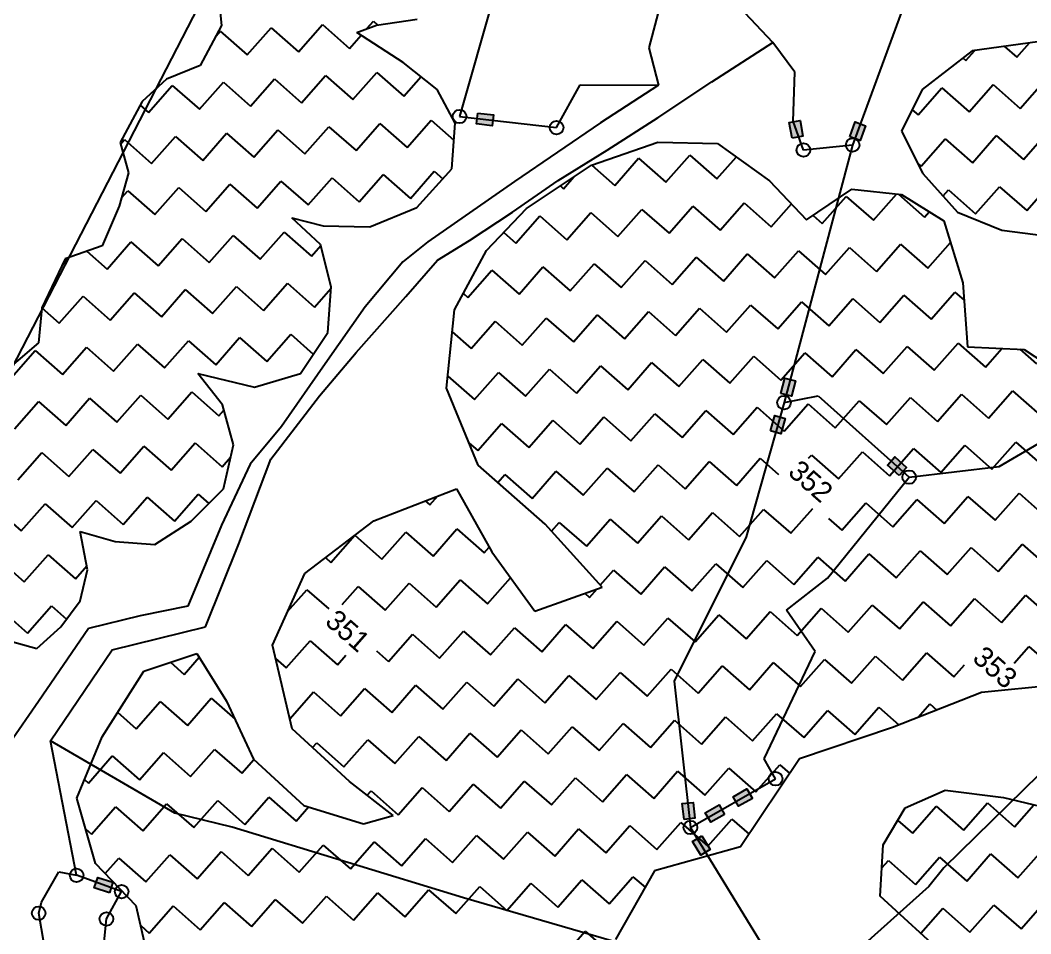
# Model space of a CAD drawing. Header units: metres. Extents: x 316400 to 324250, y 1868140 to 1873603.
# Drawn here: x 321495.2 to 321970.4, y 1870138.1 to 1870567.9 of the extents above; entities that cross this region are included whole.
import ezdxf

# ---------------------------------------------------------------- set-up
doc = ezdxf.new("R2010")
doc.units = ezdxf.units.M
for name, color, linetype in [('POLY_HATCH', 12, 'Continuous'), ('POLY_PARCEL', 6, 'Continuous'), ('POLY_WATER', 4, 'Continuous'), ('TEXT_PARCEL', 7, 'Continuous')]:
    doc.layers.add(name, color=color, linetype=linetype)
doc.styles.add('TEXT_MAP', font='')
doc.styles.get('TEXT_MAP').set_extended_font_data('Kruti Dev 050')

msp = doc.modelspace()

# ---------------------------------------------------------------- hatches: boundary and pattern name
for points in [[(321717.17, 1870518.2), (321717.75, 1870523.33), (321710.34, 1870524.18), (321709.75, 1870519.05)], [(321861.93, 1870520.63), (321856.85, 1870519.71), (321858.19, 1870512.36), (321863.27, 1870513.29)], [(321892.72, 1870518.22), (321887.87, 1870519.99), (321885.3, 1870512.99), (321890.15, 1870511.21)], [(321859.79, 1870398.2), (321854.8, 1870399.53), (321852.88, 1870392.32), (321857.87, 1870390.99)], [(321854.97, 1870380.5), (321850, 1870381.9), (321847.98, 1870374.71), (321852.95, 1870373.31)], [(321906.42, 1870362.46), (321902.99, 1870358.6), (321908.56, 1870353.64), (321912, 1870357.49)], [(321830.44, 1870202.57), (321833, 1870198.09), (321839.48, 1870201.8), (321836.91, 1870206.28)], [(321811.67, 1870199.89), (321806.53, 1870199.33), (321807.35, 1870191.91), (321812.48, 1870192.48)], [(321817.33, 1870195.07), (321819.9, 1870190.59), (321826.38, 1870194.3), (321823.81, 1870198.78)], [(321815.3, 1870175.12), (321819.7, 1870177.81), (321815.8, 1870184.18), (321811.4, 1870181.48)], [(321531.62, 1870164.66), (321530.02, 1870159.75), (321537.11, 1870157.43), (321538.72, 1870162.34)]]:
    msp.add_hatch(color=256).paths.add_polyline_path(points)

# ---------------------------------------------------------------- linework, layer by layer
for points in [[(321710.34, 1870524.18), (321717.75, 1870523.33), (321717.17, 1870518.2), (321709.75, 1870519.05)], [(321858.19, 1870512.36), (321856.85, 1870519.71), (321861.93, 1870520.63), (321863.27, 1870513.29)], [(321885.3, 1870512.99), (321887.87, 1870519.99), (321892.72, 1870518.22), (321890.15, 1870511.21)], [(321852.88, 1870392.32), (321854.8, 1870399.53), (321859.79, 1870398.2), (321857.87, 1870390.99)], [(321847.98, 1870374.71), (321850, 1870381.9), (321854.97, 1870380.5), (321852.95, 1870373.31)], [(321908.56, 1870353.64), (321902.99, 1870358.6), (321906.42, 1870362.46), (321912, 1870357.49)], [(321839.48, 1870201.8), (321833, 1870198.09), (321830.44, 1870202.57), (321836.91, 1870206.28)], [(321807.35, 1870191.91), (321806.53, 1870199.33), (321811.67, 1870199.89), (321812.48, 1870192.48)], [(321826.38, 1870194.3), (321819.9, 1870190.59), (321817.33, 1870195.07), (321823.81, 1870198.78)], [(321815.8, 1870184.18), (321819.7, 1870177.81), (321815.3, 1870175.12), (321811.4, 1870181.48)], [(321537.11, 1870157.43), (321530.02, 1870159.75), (321531.62, 1870164.66), (321538.72, 1870162.34)]]:
    msp.add_lwpolyline(points, close=True)
for centre in [(321701.8, 1870522.56), (321747.42, 1870517.34), (321886.63, 1870509.13), (321863.51, 1870506.8), (321854.4, 1870388), (321913.24, 1870352.93), (321850.41, 1870211.04), (321810.37, 1870188.1), (321521.69, 1870165.63), (321542.88, 1870157.97), (321503.85, 1870147.82), (321535.72, 1870145.11)]:
    msp.add_circle(centre, 3.19)
at = {"layer": 'POLY_HATCH'}
for p, q in [((321587.75, 1870585.79), (321589.77, 1870565.33)), ((321662.76, 1870565.6), (321681.82, 1870568.37)), ((321589.77, 1870565.33), (321579.85, 1870546.49)), ((321653.45, 1870562.07), (321662.76, 1870565.6)), ((321675.32, 1870548.02), (321653.45, 1870562.07)), ((321973.57, 1870557.65), (321942.86, 1870553.46)), ((321942.86, 1870553.46), (321919.29, 1870535.2)), ((321579.85, 1870546.49), (321563.94, 1870540.05)), ((321691.22, 1870535.33), (321675.32, 1870548.02)), ((321563.94, 1870540.05), (321552.54, 1870529.63)), ((321699.69, 1870519.4), (321691.22, 1870535.33)), ((321919.29, 1870535.2), (321909.64, 1870515.73)), ((321552.54, 1870529.63), (321542.18, 1870510.28)), ((321698.12, 1870497.98), (321699.69, 1870519.4)), ((321909.64, 1870515.73), (321919.74, 1870495.78)), ((321542.18, 1870510.28), (321546.17, 1870496.1)), ((321763.84, 1870499.63), (321794.98, 1870510.42)), ((321794.98, 1870510.42), (321823.1, 1870509.79)), ((321823.1, 1870509.79), (321847.49, 1870492.34)), ((321681.77, 1870479.79), (321698.12, 1870497.98)), ((321733.32, 1870479.25), (321763.84, 1870499.63)), ((321546.17, 1870496.1), (321541.73, 1870480.45)), ((321847.49, 1870492.34), (321864.98, 1870473.92)), ((321919.74, 1870495.78), (321935.95, 1870477.6)), ((321864.98, 1870473.92), (321886.25, 1870488.36)), ((321886.25, 1870488.36), (321909.68, 1870485.83)), ((321909.68, 1870485.83), (321929.47, 1870473.44)), ((321541.73, 1870480.45), (321533.7, 1870461.72)), ((321659.65, 1870470.59), (321681.77, 1870479.79)), ((321714.52, 1870459.61), (321733.32, 1870479.25)), ((321935.95, 1870477.6), (321956.74, 1870469.05)), ((321636.43, 1870462.36), (321622.97, 1870474.86)), ((321622.97, 1870474.86), (321637.6, 1870471.11)), ((321929.47, 1870473.44), (321938.55, 1870444.33)), ((321637.6, 1870471.11), (321659.65, 1870470.59)), ((321956.74, 1870469.05), (321977.5, 1870466.38)), ((321533.7, 1870461.72), (321516.34, 1870455.66)), ((321641.34, 1870442.39), (321636.43, 1870462.36)), ((321699.46, 1870431.65), (321714.52, 1870459.61)), ((321516.34, 1870455.66), (321505.28, 1870432.49)), ((321938.55, 1870444.33), (321940.74, 1870414.25)), ((321639.77, 1870420.97), (321641.34, 1870442.39)), ((321505.28, 1870432.49), (321503.73, 1870416.07)), ((321695.67, 1870394.77), (321699.46, 1870431.65)), ((321626.96, 1870401.62), (321639.77, 1870420.97)), ((321503.73, 1870416.07), (321484.21, 1870399.46)), ((321940.74, 1870414.25), (321967.3, 1870412.98)), ((321967.3, 1870412.98), (321990.48, 1870397.59)), ((321590.28, 1870387), (321578.77, 1870401.7)), ((321578.77, 1870401.7), (321605.36, 1870395.23)), ((321605.36, 1870395.23), (321626.96, 1870401.62)), ((321710.56, 1870358.54), (321695.67, 1870394.77)), ((321595.48, 1870368.08), (321590.28, 1870387)), ((321590.73, 1870347.5), (321595.48, 1870368.08)), ((321742.01, 1870330.84), (321710.56, 1870358.54)), ((321575.59, 1870332.16), (321590.73, 1870347.5)), ((321661.41, 1870332.44), (321700.3, 1870347.46)), ((321700.3, 1870347.46), (321716.91, 1870317.76)), ((321558.43, 1870321.2), (321575.59, 1870332.16)), ((321629.03, 1870307.67), (321661.41, 1870332.44)), ((321768.78, 1870301.24), (321742.01, 1870330.84)), ((321526.78, 1870309.32), (321523.37, 1870327.3)), ((321523.37, 1870327.3), (321539.79, 1870322.62)), ((321539.79, 1870322.62), (321558.43, 1870321.2)), ((321716.91, 1870317.76), (321737.15, 1870289.88)), ((321523.38, 1870294.72), (321526.78, 1870309.32)), ((321613.81, 1870273.81), (321629.03, 1870307.67)), ((321737.15, 1870289.88), (321768.78, 1870301.24)), ((321514.27, 1870282.53), (321523.38, 1870294.72)), ((321481.26, 1870278.37), (321502.97, 1870272.28)), ((321502.97, 1870272.28), (321514.27, 1870282.53)), ((321623.01, 1870234.55), (321613.81, 1870273.81)), ((321553.34, 1870261.71), (321578.22, 1870269.96)), ((321578.22, 1870269.96), (321592.22, 1870247.58)), ((321533.65, 1870230.78), (321553.34, 1870261.71)), ((322001.45, 1870257.12), (321947.22, 1870251.61)), ((321947.22, 1870251.61), (321905.36, 1870235.23)), ((321592.22, 1870247.58), (321604.93, 1870220.3)), ((321905.36, 1870235.23), (321861.73, 1870220.39)), ((321521.86, 1870201.96), (321533.65, 1870230.78)), ((321650, 1870209.77), (321623.01, 1870234.55)), ((321604.93, 1870220.3), (321628.52, 1870198.52)), ((321861.73, 1870220.39), (321833.96, 1870179.06)), ((321670.55, 1870193.69), (321650, 1870209.77)), ((321530.51, 1870171.21), (321521.86, 1870201.96)), ((321911.39, 1870197.36), (321930.2, 1870205.62)), ((321930.2, 1870205.62), (321957.61, 1870202.17)), ((321957.61, 1870202.17), (321984.27, 1870195.83)), ((321628.52, 1870198.52), (321656.62, 1870189.87)), ((321901.03, 1870179.89), (321911.39, 1870197.36)), ((321656.62, 1870189.87), (321670.55, 1870193.69)), ((321833.96, 1870179.06), (321793.43, 1870167.76)), ((321899.59, 1870155.75), (321901.03, 1870179.89)), ((321549.7, 1870151.3), (321530.51, 1870171.21)), ((321793.43, 1870167.76), (321775.09, 1870135.36)), ((321936.82, 1870121.79), (321899.59, 1870155.75)), ((321556.02, 1870123.61), (321549.7, 1870151.3))]:
    msp.add_line(p, q, dxfattribs=at)
at = {"layer": 'POLY_HATCH', "linetype": 'Continuous', "ltscale": 10}
for p, q in [((321601.98, 1870551.53), (321613.23, 1870564.3)), ((321613.23, 1870564.3), (321626.01, 1870553.05)), ((321626.01, 1870553.05), (321637.26, 1870565.83)), ((321637.26, 1870565.83), (321650.04, 1870554.58)), ((321658.23, 1870563.89), (321661.29, 1870567.36)), ((321661.29, 1870567.36), (321663.2, 1870565.67)), ((321587.26, 1870560.58), (321589.2, 1870562.78)), ((321589.2, 1870562.78), (321601.98, 1870551.53)), ((321650.04, 1870554.58), (321655.48, 1870560.77)), ((321939.91, 1870548.87), (321944.1, 1870553.63)), ((321958.09, 1870555.54), (321963.93, 1870550.4)), ((321963.93, 1870550.4), (321969.88, 1870557.15)), ((321938.52, 1870550.09), (321939.91, 1870548.87)), ((321603.51, 1870527.5), (321614.76, 1870540.28)), ((321614.76, 1870540.28), (321627.53, 1870529.02)), ((321627.53, 1870529.02), (321638.79, 1870541.8)), ((321638.79, 1870541.8), (321651.56, 1870530.55)), ((321651.56, 1870530.55), (321662.81, 1870543.33)), ((321662.81, 1870543.33), (321675.59, 1870532.08)), ((321675.59, 1870532.08), (321683.73, 1870541.31)), ((321555.45, 1870524.45), (321566.7, 1870537.22)), ((321566.7, 1870537.22), (321579.48, 1870525.97)), ((321579.48, 1870525.97), (321590.73, 1870538.75)), ((321590.73, 1870538.75), (321603.51, 1870527.5)), ((321917.4, 1870523.31), (321928.66, 1870536.09)), ((321928.66, 1870536.09), (321941.43, 1870524.84)), ((321941.43, 1870524.84), (321952.68, 1870537.62)), ((321952.68, 1870537.62), (321965.46, 1870526.37)), ((321965.46, 1870526.37), (321976.71, 1870539.14)), ((321551.59, 1870527.85), (321555.45, 1870524.45)), ((321914.62, 1870525.77), (321917.4, 1870523.31)), ((321677.12, 1870508.05), (321688.37, 1870520.83)), ((321688.37, 1870520.83), (321699.1, 1870511.38)), ((321605.03, 1870503.47), (321616.28, 1870516.25)), ((321616.28, 1870516.25), (321629.06, 1870505)), ((321629.06, 1870505), (321640.31, 1870517.77)), ((321640.31, 1870517.77), (321653.09, 1870506.52)), ((321653.09, 1870506.52), (321664.34, 1870519.3)), ((321664.34, 1870519.3), (321677.12, 1870508.05)), ((321542.38, 1870509.6), (321544.2, 1870511.67)), ((321544.2, 1870511.67), (321556.98, 1870500.42)), ((321556.98, 1870500.42), (321568.23, 1870513.19)), ((321568.23, 1870513.19), (321581, 1870501.94)), ((321581, 1870501.94), (321592.26, 1870514.72)), ((321592.26, 1870514.72), (321605.03, 1870503.47)), ((321918.93, 1870499.28), (321930.18, 1870512.06)), ((321930.18, 1870512.06), (321942.96, 1870500.81)), ((321942.96, 1870500.81), (321954.21, 1870513.59)), ((321954.21, 1870513.59), (321966.99, 1870502.34)), ((321966.99, 1870502.34), (321978.24, 1870515.12)), ((321774.76, 1870490.13), (321786.01, 1870502.9)), ((321786.01, 1870502.9), (321798.79, 1870491.65)), ((321798.79, 1870491.65), (321810.04, 1870504.43)), ((321810.04, 1870504.43), (321822.82, 1870493.18)), ((321822.82, 1870493.18), (321831.9, 1870503.49)), ((321678.64, 1870484.02), (321689.9, 1870496.8)), ((321689.9, 1870496.8), (321693.89, 1870493.28)), ((321763.93, 1870499.66), (321774.76, 1870490.13)), ((321917.18, 1870500.82), (321918.93, 1870499.28)), ((321606.56, 1870479.44), (321617.81, 1870492.22)), ((321617.81, 1870492.22), (321630.59, 1870480.97)), ((321630.59, 1870480.97), (321641.84, 1870493.75)), ((321641.84, 1870493.75), (321654.62, 1870482.49)), ((321654.62, 1870482.49), (321665.87, 1870495.27)), ((321665.87, 1870495.27), (321678.64, 1870484.02)), ((321750.73, 1870488.6), (321755.59, 1870494.12)), ((321542.84, 1870484.36), (321545.72, 1870487.64)), ((321545.72, 1870487.64), (321558.5, 1870476.39)), ((321558.5, 1870476.39), (321569.75, 1870489.17)), ((321569.75, 1870489.17), (321582.53, 1870477.91)), ((321582.53, 1870477.91), (321593.78, 1870490.69)), ((321593.78, 1870490.69), (321606.56, 1870479.44)), ((321749.26, 1870489.89), (321750.73, 1870488.6)), ((321929.19, 1870485.18), (321931.71, 1870488.03)), ((321931.71, 1870488.03), (321944.49, 1870476.78)), ((321944.49, 1870476.78), (321955.74, 1870489.56)), ((321955.74, 1870489.56), (321968.51, 1870478.31)), ((321968.51, 1870478.31), (321979.77, 1870491.09)), ((321872.4, 1870472.2), (321883.65, 1870484.98)), ((321883.65, 1870484.98), (321896.43, 1870473.73)), ((321896.43, 1870473.73), (321907.31, 1870486.09)), ((321908.28, 1870485.98), (321920.46, 1870475.26)), ((321776.29, 1870466.1), (321787.54, 1870478.88)), ((321787.54, 1870478.88), (321800.31, 1870467.62)), ((321800.31, 1870467.62), (321811.57, 1870480.4)), ((321811.57, 1870480.4), (321824.34, 1870469.15)), ((321824.34, 1870469.15), (321835.59, 1870481.93)), ((321835.59, 1870481.93), (321848.37, 1870470.68)), ((321848.37, 1870470.68), (321857.84, 1870481.43)), ((321920.46, 1870475.26), (321922.63, 1870477.72)), ((321728.23, 1870463.04), (321739.48, 1870475.82)), ((321739.48, 1870475.82), (321752.26, 1870464.57)), ((321752.26, 1870464.57), (321763.51, 1870477.35)), ((321763.51, 1870477.35), (321776.29, 1870466.1)), ((321868.07, 1870476.02), (321872.4, 1870472.2)), ((321608.09, 1870455.41), (321619.34, 1870468.19)), ((321619.34, 1870468.19), (321632.11, 1870456.94)), ((321536, 1870450.83), (321547.25, 1870463.61)), ((321547.25, 1870463.61), (321560.03, 1870452.36)), ((321560.03, 1870452.36), (321571.28, 1870465.14)), ((321571.28, 1870465.14), (321584.06, 1870453.89)), ((321584.06, 1870453.89), (321595.31, 1870466.66)), ((321595.31, 1870466.66), (321608.09, 1870455.41)), ((321722.57, 1870468.02), (321728.23, 1870463.04)), ((321526.49, 1870459.21), (321536, 1870450.83)), ((321632.11, 1870456.94), (321636.53, 1870461.95)), ((321849.9, 1870446.65), (321861.15, 1870459.43)), ((321861.15, 1870459.43), (321873.93, 1870448.17)), ((321873.93, 1870448.17), (321885.18, 1870460.95)), ((321885.18, 1870460.95), (321897.95, 1870449.7)), ((321897.95, 1870449.7), (321909.21, 1870462.48)), ((321909.21, 1870462.48), (321921.98, 1870451.23)), ((321921.98, 1870451.23), (321932.63, 1870463.31)), ((321514.89, 1870452.63), (321518.11, 1870456.28)), ((321777.81, 1870442.07), (321789.06, 1870454.85)), ((321789.06, 1870454.85), (321801.84, 1870443.6)), ((321801.84, 1870443.6), (321813.09, 1870456.37)), ((321813.09, 1870456.37), (321825.87, 1870445.12)), ((321825.87, 1870445.12), (321837.12, 1870457.9)), ((321837.12, 1870457.9), (321849.9, 1870446.65)), ((321705.73, 1870437.49), (321716.98, 1870450.27)), ((321716.98, 1870450.27), (321729.75, 1870439.02)), ((321729.75, 1870439.02), (321741.01, 1870451.79)), ((321741.01, 1870451.79), (321753.78, 1870440.54)), ((321753.78, 1870440.54), (321765.03, 1870453.32)), ((321765.03, 1870453.32), (321777.81, 1870442.07)), ((321537.53, 1870426.8), (321548.78, 1870439.58)), ((321548.78, 1870439.58), (321561.55, 1870428.33)), ((321561.55, 1870428.33), (321572.81, 1870441.11)), ((321572.81, 1870441.11), (321585.58, 1870429.86)), ((321585.58, 1870429.86), (321596.83, 1870442.64)), ((321596.83, 1870442.64), (321609.61, 1870431.38)), ((321609.61, 1870431.38), (321620.86, 1870444.16)), ((321620.86, 1870444.16), (321633.64, 1870432.91)), ((321633.64, 1870432.91), (321641.29, 1870441.59)), ((321923.51, 1870427.2), (321934.76, 1870439.98)), ((321934.76, 1870439.98), (321939.15, 1870436.11)), ((321513.5, 1870425.28), (321524.75, 1870438.06)), ((321524.75, 1870438.06), (321537.53, 1870426.8)), ((321703.61, 1870439.35), (321705.73, 1870437.49)), ((321851.42, 1870422.62), (321862.68, 1870435.4)), ((321862.68, 1870435.4), (321875.45, 1870424.15)), ((321875.45, 1870424.15), (321886.7, 1870436.92)), ((321886.7, 1870436.92), (321899.48, 1870425.67)), ((321899.48, 1870425.67), (321910.73, 1870438.45)), ((321910.73, 1870438.45), (321923.51, 1870427.2)), ((321505.29, 1870432.5), (321513.5, 1870425.28)), ((321779.34, 1870418.04), (321790.59, 1870430.82)), ((321790.59, 1870430.82), (321803.37, 1870419.57)), ((321803.37, 1870419.57), (321814.62, 1870432.34)), ((321814.62, 1870432.34), (321827.4, 1870421.09)), ((321827.4, 1870421.09), (321838.65, 1870433.87)), ((321838.65, 1870433.87), (321851.42, 1870422.62)), ((321707.25, 1870413.46), (321718.5, 1870426.24)), ((321718.5, 1870426.24), (321731.28, 1870414.99)), ((321731.28, 1870414.99), (321742.53, 1870427.77)), ((321742.53, 1870427.77), (321755.31, 1870416.51)), ((321755.31, 1870416.51), (321766.56, 1870429.29)), ((321766.56, 1870429.29), (321779.34, 1870418.04)), ((321698.39, 1870421.26), (321707.25, 1870413.46)), ((321563.08, 1870404.3), (321574.33, 1870417.08)), ((321574.33, 1870417.08), (321587.11, 1870405.83)), ((321587.11, 1870405.83), (321598.36, 1870418.61)), ((321598.36, 1870418.61), (321611.14, 1870407.36)), ((321611.14, 1870407.36), (321622.39, 1870420.13)), ((321622.39, 1870420.13), (321633.02, 1870410.77)), ((321925.04, 1870403.17), (321936.29, 1870415.95)), ((321936.29, 1870415.95), (321949.06, 1870404.7)), ((321491, 1870399.72), (321502.25, 1870412.5)), ((321502.25, 1870412.5), (321515.02, 1870401.25)), ((321515.02, 1870401.25), (321526.28, 1870414.03)), ((321526.28, 1870414.03), (321539.05, 1870402.78)), ((321539.05, 1870402.78), (321550.3, 1870415.55)), ((321550.3, 1870415.55), (321563.08, 1870404.3)), ((321852.95, 1870398.59), (321864.2, 1870411.37)), ((321864.2, 1870411.37), (321876.98, 1870400.12)), ((321876.98, 1870400.12), (321888.23, 1870412.9)), ((321888.23, 1870412.9), (321901.01, 1870401.64)), ((321901.01, 1870401.64), (321912.26, 1870414.42)), ((321912.26, 1870414.42), (321925.04, 1870403.17)), ((321949.06, 1870404.7), (321956.8, 1870413.48)), ((321965.31, 1870413.07), (321973.09, 1870406.22)), ((321780.86, 1870394.01), (321792.12, 1870406.79)), ((321792.12, 1870406.79), (321804.89, 1870395.54)), ((321804.89, 1870395.54), (321816.14, 1870408.32)), ((321816.14, 1870408.32), (321828.92, 1870397.06)), ((321828.92, 1870397.06), (321840.17, 1870409.84)), ((321840.17, 1870409.84), (321852.95, 1870398.59)), ((321708.78, 1870389.43), (321720.03, 1870402.21)), ((321720.03, 1870402.21), (321732.81, 1870390.96)), ((321732.81, 1870390.96), (321744.06, 1870403.74)), ((321744.06, 1870403.74), (321756.84, 1870392.49)), ((321756.84, 1870392.49), (321768.09, 1870405.26)), ((321768.09, 1870405.26), (321780.86, 1870394.01)), ((321696.25, 1870400.46), (321708.78, 1870389.43)), ((321564.61, 1870380.27), (321575.86, 1870393.05)), ((321575.86, 1870393.05), (321588.64, 1870381.8)), ((321950.59, 1870380.67), (321961.84, 1870393.45)), ((321961.84, 1870393.45), (321974.62, 1870382.19)), ((321492.52, 1870375.69), (321503.77, 1870388.47)), ((321503.77, 1870388.47), (321516.55, 1870377.22)), ((321516.55, 1870377.22), (321527.8, 1870390)), ((321527.8, 1870390), (321540.58, 1870378.75)), ((321540.58, 1870378.75), (321551.83, 1870391.53)), ((321551.83, 1870391.53), (321564.61, 1870380.27)), ((321854.48, 1870374.56), (321865.73, 1870387.34)), ((321865.73, 1870387.34), (321878.51, 1870376.09)), ((321878.51, 1870376.09), (321889.76, 1870388.87)), ((321889.76, 1870388.87), (321902.53, 1870377.62)), ((321902.53, 1870377.62), (321913.79, 1870390.39)), ((321913.79, 1870390.39), (321926.56, 1870379.14)), ((321926.56, 1870379.14), (321937.81, 1870391.92)), ((321937.81, 1870391.92), (321950.59, 1870380.67)), ((321588.64, 1870381.8), (321590.98, 1870384.46)), ((321782.39, 1870369.98), (321793.64, 1870382.76)), ((321793.64, 1870382.76), (321806.42, 1870371.51)), ((321806.42, 1870371.51), (321817.67, 1870384.29)), ((321817.67, 1870384.29), (321830.45, 1870373.04)), ((321830.45, 1870373.04), (321841.7, 1870385.81)), ((321841.7, 1870385.81), (321854.48, 1870374.56)), ((321710.31, 1870365.4), (321721.56, 1870378.18)), ((321721.56, 1870378.18), (321734.33, 1870366.93)), ((321734.33, 1870366.93), (321745.59, 1870379.71)), ((321745.59, 1870379.71), (321758.36, 1870368.46)), ((321758.36, 1870368.46), (321769.61, 1870381.23)), ((321769.61, 1870381.23), (321782.39, 1870369.98)), ((321566.13, 1870356.25), (321577.39, 1870369.02)), ((321577.39, 1870369.02), (321590.16, 1870357.77)), ((321706.28, 1870368.95), (321710.31, 1870365.4)), ((321952.12, 1870356.64), (321963.37, 1870369.42)), ((321963.37, 1870369.42), (321976.15, 1870358.17)), ((321494.05, 1870351.67), (321505.3, 1870364.44)), ((321505.3, 1870364.44), (321518.08, 1870353.19)), ((321518.08, 1870353.19), (321529.33, 1870365.97)), ((321529.33, 1870365.97), (321542.11, 1870354.72)), ((321542.11, 1870354.72), (321553.36, 1870367.5)), ((321553.36, 1870367.5), (321566.13, 1870356.25)), ((321880.03, 1870352.06), (321891.28, 1870364.84)), ((321891.28, 1870364.84), (321904.06, 1870353.59)), ((321904.06, 1870353.59), (321915.31, 1870366.36)), ((321915.31, 1870366.36), (321928.09, 1870355.11)), ((321928.09, 1870355.11), (321939.34, 1870367.89)), ((321939.34, 1870367.89), (321952.12, 1870356.64)), ((321590.16, 1870357.77), (321594.14, 1870362.29)), ((321807.95, 1870347.48), (321819.2, 1870360.26)), ((321819.2, 1870360.26), (321831.97, 1870349.01)), ((321831.97, 1870349.01), (321843.23, 1870361.79)), ((321843.23, 1870361.79), (321851.84, 1870354.2)), ((321865.91, 1870361.78), (321867.25, 1870363.31)), ((321867.25, 1870363.31), (321880.03, 1870352.06)), ((321719.79, 1870350.41), (321723.08, 1870354.15)), ((321723.08, 1870354.15), (321735.86, 1870342.9)), ((321735.86, 1870342.9), (321747.11, 1870355.68)), ((321747.11, 1870355.68), (321759.89, 1870344.43)), ((321759.89, 1870344.43), (321771.14, 1870357.21)), ((321771.14, 1870357.21), (321783.92, 1870345.95)), ((321783.92, 1870345.95), (321795.17, 1870358.73)), ((321795.17, 1870358.73), (321807.95, 1870347.48)), ((321567.66, 1870332.22), (321578.91, 1870344.99)), ((321578.91, 1870344.99), (321583.91, 1870340.59)), ((321953.64, 1870332.61), (321964.9, 1870345.39)), ((321964.9, 1870345.39), (321977.67, 1870334.14)), ((321495.57, 1870327.64), (321506.83, 1870340.41)), ((321506.83, 1870340.41), (321519.6, 1870329.16)), ((321519.6, 1870329.16), (321530.85, 1870341.94)), ((321530.85, 1870341.94), (321543.63, 1870330.69)), ((321543.63, 1870330.69), (321554.88, 1870343.47)), ((321554.88, 1870343.47), (321567.66, 1870332.22)), ((321685.6, 1870341.79), (321687.8, 1870339.85)), ((321687.8, 1870339.85), (321691.52, 1870344.07)), ((321881.56, 1870328.03), (321892.81, 1870340.81)), ((321892.81, 1870340.81), (321905.59, 1870329.56)), ((321905.59, 1870329.56), (321916.84, 1870342.34)), ((321916.84, 1870342.34), (321929.62, 1870331.08)), ((321929.62, 1870331.08), (321940.87, 1870343.86)), ((321940.87, 1870343.86), (321953.64, 1870332.61)), ((321482.8, 1870338.89), (321495.57, 1870327.64)), ((321809.47, 1870323.45), (321820.72, 1870336.23)), ((321820.72, 1870336.23), (321833.5, 1870324.98)), ((321833.5, 1870324.98), (321844.75, 1870337.76)), ((321844.75, 1870337.76), (321857.53, 1870326.51)), ((321857.53, 1870326.51), (321867.86, 1870338.23)), ((321745.01, 1870327.53), (321748.64, 1870331.65)), ((321748.64, 1870331.65), (321761.42, 1870320.4)), ((321761.42, 1870320.4), (321772.67, 1870333.18)), ((321772.67, 1870333.18), (321785.44, 1870321.93)), ((321785.44, 1870321.93), (321796.7, 1870334.7)), ((321796.7, 1870334.7), (321809.47, 1870323.45)), ((321875.36, 1870333.49), (321881.56, 1870328.03)), ((321641.27, 1870312.77), (321652.52, 1870325.55)), ((321652.52, 1870325.55), (321665.3, 1870314.29)), ((321665.3, 1870314.29), (321676.55, 1870327.07)), ((321676.55, 1870327.07), (321689.33, 1870315.82)), ((321689.33, 1870315.82), (321700.58, 1870328.6)), ((321700.58, 1870328.6), (321713.36, 1870317.35)), ((321955.17, 1870308.58), (321966.42, 1870321.36)), ((321966.42, 1870321.36), (321979.2, 1870310.11)), ((321497.1, 1870303.61), (321508.35, 1870316.39)), ((321508.35, 1870316.39), (321521.13, 1870305.14)), ((321713.36, 1870317.35), (321715.67, 1870319.97)), ((321883.08, 1870304), (321894.34, 1870316.78)), ((321894.34, 1870316.78), (321907.11, 1870305.53)), ((321907.11, 1870305.53), (321918.36, 1870318.31)), ((321918.36, 1870318.31), (321931.14, 1870307.06)), ((321931.14, 1870307.06), (321942.39, 1870319.83)), ((321942.39, 1870319.83), (321955.17, 1870308.58)), ((321484.32, 1870314.86), (321497.1, 1870303.61)), ((321638.68, 1870315.05), (321641.27, 1870312.77)), ((321811, 1870299.42), (321822.25, 1870312.2)), ((321822.25, 1870312.2), (321835.03, 1870300.95)), ((321835.03, 1870300.95), (321846.28, 1870313.73)), ((321846.28, 1870313.73), (321859.06, 1870302.48)), ((321859.06, 1870302.48), (321870.31, 1870315.25)), ((321870.31, 1870315.25), (321883.08, 1870304)), ((321521.13, 1870305.14), (321526.43, 1870311.15)), ((321767.99, 1870302.11), (321774.19, 1870309.15)), ((321774.19, 1870309.15), (321786.97, 1870297.9)), ((321786.97, 1870297.9), (321798.22, 1870310.68)), ((321798.22, 1870310.68), (321811, 1870299.42)), ((321666.83, 1870290.27), (321678.08, 1870303.04)), ((321678.08, 1870303.04), (321690.86, 1870291.79)), ((321690.86, 1870291.79), (321702.11, 1870304.57)), ((321702.11, 1870304.57), (321714.88, 1870293.32)), ((321714.88, 1870293.32), (321725.72, 1870305.62)), ((321620.94, 1870289.68), (321630.02, 1870299.99)), ((321630.02, 1870299.99), (321640.26, 1870290.98)), ((321646.52, 1870292.96), (321654.05, 1870301.52)), ((321654.05, 1870301.52), (321666.83, 1870290.27)), ((321760.71, 1870298.34), (321762.94, 1870296.37)), ((321762.94, 1870296.37), (321766.51, 1870300.42)), ((321956.7, 1870284.55), (321967.95, 1870297.33)), ((321967.95, 1870297.33), (321980.73, 1870286.08)), ((321498.63, 1870279.58), (321509.88, 1870292.36)), ((321509.88, 1870292.36), (321516.96, 1870286.12)), ((321884.61, 1870279.97), (321895.86, 1870292.75)), ((321895.86, 1870292.75), (321908.64, 1870281.5)), ((321908.64, 1870281.5), (321919.89, 1870294.28)), ((321919.89, 1870294.28), (321932.67, 1870283.03)), ((321932.67, 1870283.03), (321943.92, 1870295.81)), ((321943.92, 1870295.81), (321956.7, 1870284.55)), ((321485.85, 1870290.83), (321498.63, 1870279.58)), ((321812.53, 1870275.4), (321823.78, 1870288.17)), ((321823.78, 1870288.17), (321836.55, 1870276.92)), ((321836.55, 1870276.92), (321847.81, 1870289.7)), ((321847.81, 1870289.7), (321860.58, 1870278.45)), ((321860.58, 1870278.45), (321871.83, 1870291.23)), ((321871.83, 1870291.23), (321884.61, 1870279.97)), ((321740.44, 1870270.82), (321751.69, 1870283.59)), ((321751.69, 1870283.59), (321764.47, 1870272.34)), ((321764.47, 1870272.34), (321775.72, 1870285.12)), ((321775.72, 1870285.12), (321788.5, 1870273.87)), ((321788.5, 1870273.87), (321799.75, 1870286.65)), ((321799.75, 1870286.65), (321812.53, 1870275.4)), ((321668.35, 1870266.24), (321679.61, 1870279.01)), ((321679.61, 1870279.01), (321692.38, 1870267.76)), ((321692.38, 1870267.76), (321703.63, 1870280.54)), ((321703.63, 1870280.54), (321716.41, 1870269.29)), ((321716.41, 1870269.29), (321727.66, 1870282.07)), ((321727.66, 1870282.07), (321740.44, 1870270.82)), ((321620.3, 1870263.18), (321631.55, 1870275.96)), ((321631.55, 1870275.96), (321644.33, 1870264.71)), ((321962.56, 1870265.45), (321969.47, 1870273.3)), ((321969.47, 1870273.3), (321982.25, 1870262.05)), ((321644.33, 1870264.71), (321648.31, 1870269.24)), ((321662.72, 1870271.2), (321668.35, 1870266.24)), ((321886.14, 1870255.95), (321897.39, 1870268.72)), ((321897.39, 1870268.72), (321910.17, 1870257.47)), ((321910.17, 1870257.47), (321921.42, 1870270.25)), ((321921.42, 1870270.25), (321934.19, 1870259)), ((321565.77, 1870265.83), (321572.24, 1870260.13)), ((321572.24, 1870260.13), (321579.33, 1870268.18)), ((321615.26, 1870267.62), (321620.3, 1870263.18)), ((321814.05, 1870251.37), (321825.3, 1870264.14)), ((321825.3, 1870264.14), (321838.08, 1870252.89)), ((321838.08, 1870252.89), (321849.33, 1870265.67)), ((321849.33, 1870265.67), (321862.11, 1870254.42)), ((321862.11, 1870254.42), (321873.36, 1870267.2)), ((321873.36, 1870267.2), (321886.14, 1870255.95)), ((321934.19, 1870259), (321939.19, 1870264.67)), ((321741.97, 1870246.79), (321753.22, 1870259.57)), ((321753.22, 1870259.57), (321765.99, 1870248.31)), ((321765.99, 1870248.31), (321777.25, 1870261.09)), ((321777.25, 1870261.09), (321790.02, 1870249.84)), ((321790.02, 1870249.84), (321801.27, 1870262.62)), ((321801.27, 1870262.62), (321814.05, 1870251.37)), ((321669.88, 1870242.21), (321681.13, 1870254.99)), ((321681.13, 1870254.99), (321693.91, 1870243.73)), ((321693.91, 1870243.73), (321705.16, 1870256.51)), ((321705.16, 1870256.51), (321717.94, 1870245.26)), ((321717.94, 1870245.26), (321729.19, 1870258.04)), ((321729.19, 1870258.04), (321741.97, 1870246.79)), ((321621.91, 1870239.25), (321633.07, 1870251.93)), ((321633.07, 1870251.93), (321645.85, 1870240.68)), ((321645.85, 1870240.68), (321657.1, 1870253.46)), ((321657.1, 1870253.46), (321669.88, 1870242.21)), ((321549.74, 1870234.58), (321560.99, 1870247.35)), ((321560.99, 1870247.35), (321573.77, 1870236.1)), ((321573.77, 1870236.1), (321585.02, 1870248.88)), ((321585.02, 1870248.88), (321596.2, 1870239.03)), ((321917.42, 1870239.95), (321922.94, 1870246.22)), ((321922.94, 1870246.22), (321926.18, 1870243.38)), ((321540.98, 1870242.29), (321549.74, 1870234.58)), ((321815.58, 1870227.34), (321826.83, 1870240.12)), ((321826.83, 1870240.12), (321839.61, 1870228.86)), ((321839.61, 1870228.86), (321850.86, 1870241.64)), ((321850.86, 1870241.64), (321863.64, 1870230.39)), ((321863.64, 1870230.39), (321874.89, 1870243.17)), ((321874.89, 1870243.17), (321887.66, 1870231.92)), ((321887.66, 1870231.92), (321898.92, 1870244.7)), ((321898.92, 1870244.7), (321908.34, 1870236.39)), ((321743.49, 1870222.76), (321754.74, 1870235.54)), ((321754.74, 1870235.54), (321767.52, 1870224.29)), ((321767.52, 1870224.29), (321778.77, 1870237.06)), ((321778.77, 1870237.06), (321791.55, 1870225.81)), ((321791.55, 1870225.81), (321802.8, 1870238.59)), ((321802.8, 1870238.59), (321815.58, 1870227.34)), ((321671.41, 1870218.18), (321682.66, 1870230.96)), ((321682.66, 1870230.96), (321695.44, 1870219.71)), ((321695.44, 1870219.71), (321706.69, 1870232.48)), ((321706.69, 1870232.48), (321719.46, 1870221.23)), ((321719.46, 1870221.23), (321730.72, 1870234.01)), ((321730.72, 1870234.01), (321743.49, 1870222.76)), ((321632.65, 1870225.69), (321634.6, 1870227.9)), ((321634.6, 1870227.9), (321647.38, 1870216.65)), ((321647.38, 1870216.65), (321658.63, 1870229.43)), ((321658.63, 1870229.43), (321671.41, 1870218.18)), ((321527.24, 1870209.02), (321538.49, 1870221.8)), ((321538.49, 1870221.8), (321551.26, 1870210.55)), ((321551.26, 1870210.55), (321562.52, 1870223.33)), ((321562.52, 1870223.33), (321575.29, 1870212.07)), ((321575.29, 1870212.07), (321586.54, 1870224.85)), ((321586.54, 1870224.85), (321599.32, 1870213.6)), ((321599.32, 1870213.6), (321605.09, 1870220.15)), ((321841.13, 1870204.84), (321852.38, 1870217.61)), ((321852.38, 1870217.61), (321857.08, 1870213.48)), ((321745.02, 1870198.73), (321756.27, 1870211.51)), ((321756.27, 1870211.51), (321769.05, 1870200.26)), ((321769.05, 1870200.26), (321780.3, 1870213.03)), ((321780.3, 1870213.03), (321793.08, 1870201.78)), ((321793.08, 1870201.78), (321804.33, 1870214.56)), ((321804.33, 1870214.56), (321817.1, 1870203.31)), ((321817.1, 1870203.31), (321828.36, 1870216.09)), ((321828.36, 1870216.09), (321841.13, 1870204.84)), ((321525.41, 1870210.63), (321527.24, 1870209.02)), ((321672.93, 1870194.15), (321684.18, 1870206.93)), ((321684.18, 1870206.93), (321696.96, 1870195.68)), ((321696.96, 1870195.68), (321708.21, 1870208.46)), ((321708.21, 1870208.46), (321720.99, 1870197.2)), ((321720.99, 1870197.2), (321732.24, 1870209.98)), ((321732.24, 1870209.98), (321745.02, 1870198.73)), ((321600.85, 1870189.57), (321612.1, 1870202.35)), ((321612.1, 1870202.35), (321624.88, 1870191.1)), ((321658.29, 1870203.28), (321660.16, 1870205.4)), ((321660.16, 1870205.4), (321672.93, 1870194.15)), ((321528.76, 1870184.99), (321540.01, 1870197.77)), ((321540.01, 1870197.77), (321552.79, 1870186.52)), ((321552.79, 1870186.52), (321564.04, 1870199.3)), ((321564.04, 1870199.3), (321576.82, 1870188.05)), ((321576.82, 1870188.05), (321588.07, 1870200.82)), ((321588.07, 1870200.82), (321600.85, 1870189.57)), ((321624.88, 1870191.1), (321630.8, 1870197.82)), ((321914.75, 1870185.39), (321926, 1870198.16)), ((321926, 1870198.16), (321938.77, 1870186.91)), ((321938.77, 1870186.91), (321950.03, 1870199.69)), ((321950.03, 1870199.69), (321962.8, 1870188.44)), ((321962.8, 1870188.44), (321971.9, 1870198.77)), ((321770.57, 1870176.23), (321781.83, 1870189.01)), ((321781.83, 1870189.01), (321794.6, 1870177.75)), ((321794.6, 1870177.75), (321805.85, 1870190.53)), ((321805.85, 1870190.53), (321818.63, 1870179.28)), ((321818.63, 1870179.28), (321829.88, 1870192.06)), ((321829.88, 1870192.06), (321837.93, 1870184.97)), ((321907.88, 1870191.44), (321914.75, 1870185.39)), ((321525.93, 1870187.48), (321528.76, 1870184.99)), ((321698.49, 1870171.65), (321709.74, 1870184.43)), ((321709.74, 1870184.43), (321722.52, 1870173.18)), ((321722.52, 1870173.18), (321733.77, 1870185.95)), ((321733.77, 1870185.95), (321746.55, 1870174.7)), ((321746.55, 1870174.7), (321757.8, 1870187.48)), ((321757.8, 1870187.48), (321770.57, 1870176.23)), ((321602.37, 1870165.54), (321613.63, 1870178.32)), ((321613.63, 1870178.32), (321626.4, 1870167.07)), ((321626.4, 1870167.07), (321637.65, 1870179.85)), ((321637.65, 1870179.85), (321650.43, 1870168.6)), ((321650.43, 1870168.6), (321661.68, 1870181.37)), ((321661.68, 1870181.37), (321674.46, 1870170.12)), ((321674.46, 1870170.12), (321685.71, 1870182.9)), ((321685.71, 1870182.9), (321698.49, 1870171.65)), ((321535.11, 1870166.44), (321541.54, 1870173.74)), ((321541.54, 1870173.74), (321554.32, 1870162.49)), ((321554.32, 1870162.49), (321565.57, 1870175.27)), ((321565.57, 1870175.27), (321578.35, 1870164.02)), ((321578.35, 1870164.02), (321589.6, 1870176.79)), ((321589.6, 1870176.79), (321602.37, 1870165.54)), ((321916.27, 1870161.36), (321927.52, 1870174.14)), ((321927.52, 1870174.14), (321940.3, 1870162.88)), ((321940.3, 1870162.88), (321951.55, 1870175.66)), ((321951.55, 1870175.66), (321964.33, 1870164.41)), ((321964.33, 1870164.41), (321975.58, 1870177.19)), ((321900.39, 1870169.08), (321903.49, 1870172.61)), ((321903.49, 1870172.61), (321916.27, 1870161.36)), ((321772.1, 1870152.2), (321783.35, 1870164.98)), ((321783.35, 1870164.98), (321789.03, 1870159.98)), ((321700.01, 1870147.62), (321711.27, 1870160.4)), ((321711.27, 1870160.4), (321724.04, 1870149.15)), ((321724.04, 1870149.15), (321735.29, 1870161.92)), ((321735.29, 1870161.92), (321748.07, 1870150.67)), ((321748.07, 1870150.67), (321759.32, 1870163.45)), ((321759.32, 1870163.45), (321772.1, 1870152.2)), ((321627.93, 1870143.04), (321639.18, 1870155.82)), ((321639.18, 1870155.82), (321651.96, 1870144.57)), ((321651.96, 1870144.57), (321663.21, 1870157.35)), ((321663.21, 1870157.35), (321675.99, 1870146.09)), ((321675.99, 1870146.09), (321687.24, 1870158.87)), ((321687.24, 1870158.87), (321700.01, 1870147.62)), ((321555.84, 1870138.46), (321567.09, 1870151.24)), ((321567.09, 1870151.24), (321579.87, 1870139.99)), ((321579.87, 1870139.99), (321591.12, 1870152.77)), ((321591.12, 1870152.77), (321603.9, 1870141.51)), ((321603.9, 1870141.51), (321615.15, 1870154.29)), ((321615.15, 1870154.29), (321627.93, 1870143.04)), ((321918.68, 1870138.34), (321929.05, 1870150.11)), ((321929.05, 1870150.11), (321941.83, 1870138.86)), ((321941.83, 1870138.86), (321953.08, 1870151.63)), ((321953.08, 1870151.63), (321965.86, 1870140.38)), ((321965.86, 1870140.38), (321977.11, 1870153.16)), ((321551.83, 1870142), (321555.84, 1870138.46)), ((321749.6, 1870126.64), (321760.85, 1870139.42)), ((321760.85, 1870139.42), (321773.63, 1870128.17))]:
    msp.add_line(p, q, dxfattribs=at)
at = {"layer": 'POLY_PARCEL'}
for p, q in [((321613.16, 1870640.9), (321491.04, 1870404.05)), ((321719.74, 1870585.5), (321701.8, 1870522.56)), ((321909.42, 1870571.27), (321886.63, 1870509.13)), ((321859.42, 1870543.43), (321849.13, 1870557.3)), ((321858.68, 1870520.38), (321859.42, 1870543.43)), ((321747.42, 1870517.34), (321758.58, 1870537.39)), ((321758.58, 1870537.39), (321795.42, 1870537.23)), ((321701.8, 1870522.56), (321747.42, 1870517.34)), ((321863.51, 1870506.8), (321858.68, 1870520.38)), ((321886.63, 1870509.13), (321854.4, 1870388)), ((321886.63, 1870509.13), (321863.51, 1870506.8)), ((321854.4, 1870388), (321836.61, 1870324.84)), ((321854.4, 1870388), (321870.38, 1870391.11)), ((321870.38, 1870391.11), (321913.24, 1870352.93)), ((321955.52, 1870357.92), (321974.14, 1870368.82)), ((321913.24, 1870352.93), (321955.52, 1870357.92)), ((321874.78, 1870305.44), (321913.24, 1870352.93)), ((321836.61, 1870324.84), (321802.76, 1870256.98)), ((321855.6, 1870290.39), (321874.78, 1870305.44)), ((321869.05, 1870270.83), (321855.6, 1870290.39)), ((321845.01, 1870220.42), (321869.05, 1870270.83)), ((321802.76, 1870256.98), (321810.37, 1870188.1)), ((321567.92, 1870194.91), (321509.44, 1870228.86)), ((321991.51, 1870229.94), (321929.52, 1870169.18)), ((321850.41, 1870211.04), (321845.01, 1870220.42)), ((321810.37, 1870188.1), (321850.41, 1870211.04)), ((321594.79, 1870188.31), (321567.92, 1870194.91)), ((321703.6, 1870155.09), (321594.79, 1870188.31)), ((321858.1, 1870110.23), (321810.37, 1870188.1)), ((321929.52, 1870169.18), (321922.55, 1870160.39)), ((321542.88, 1870157.97), (321521.69, 1870165.63)), ((321922.55, 1870160.39), (321863.17, 1870107.43)), ((321535.72, 1870145.11), (321542.88, 1870157.97)), ((321858.1, 1870110.23), (321703.6, 1870155.09)), ((321531.97, 1870109), (321535.72, 1870145.11))]:
    msp.add_line(p, q, dxfattribs=at)
at = {"layer": 'POLY_WATER'}
for p, q in [((321798.73, 1870584.75), (321790.85, 1870554.86)), ((321849.13, 1870557.3), (321833.49, 1870574.06)), ((321790.85, 1870554.86), (321795.42, 1870537.23)), ((321820.39, 1870538.81), (321849.13, 1870557.3)), ((321795.42, 1870537.23), (321768.04, 1870519.53)), ((321795.24, 1870522.12), (321820.39, 1870538.81)), ((321771.24, 1870506.75), (321795.24, 1870522.12)), ((321768.04, 1870519.53), (321727.69, 1870492)), ((321748.23, 1870492.5), (321771.24, 1870506.75)), ((321727.69, 1870492), (321686.87, 1870463.56)), ((321726.67, 1870477.63), (321748.23, 1870492.5)), ((321706.42, 1870464.26), (321726.67, 1870477.63)), ((321686.87, 1870463.56), (321675.19, 1870454.26)), ((321691.39, 1870454.93), (321706.42, 1870464.26)), ((321675.19, 1870454.26), (321657.39, 1870433.1)), ((321676.51, 1870437.84), (321691.39, 1870454.93)), ((321653.21, 1870411.56), (321676.51, 1870437.84)), ((321657.39, 1870433.1), (321638.54, 1870406.22)), ((321635.96, 1870391.23), (321653.21, 1870411.56)), ((321638.54, 1870406.22), (321618.09, 1870376.77)), ((321612.99, 1870361.36), (321635.96, 1870391.23)), ((321618.09, 1870376.77), (321603.25, 1870358.98)), ((321603.25, 1870358.98), (321589.81, 1870330.32)), ((321597.97, 1870321.48), (321612.99, 1870361.36)), ((321589.81, 1870330.32), (321573.98, 1870292.16)), ((321582.37, 1870282.45), (321597.97, 1870321.48)), ((321551.58, 1870287.66), (321527.33, 1870281.8)), ((321573.98, 1870292.16), (321551.58, 1870287.66)), ((321527.33, 1870281.8), (321503.84, 1870247.4)), ((321538.48, 1870271.65), (321582.37, 1870282.45)), ((321509.44, 1870228.86), (321538.48, 1870271.65)), ((321503.84, 1870247.4), (321485.48, 1870221.08)), ((321521.69, 1870165.63), (321509.44, 1870228.86)), ((321505.2, 1870152.94), (321513.37, 1870167.32)), ((321513.37, 1870167.32), (321521.69, 1870165.63)), ((321503.85, 1870147.82), (321505.2, 1870152.94)), ((321507.66, 1870125.55), (321503.85, 1870147.82))]:
    msp.add_line(p, q, dxfattribs=at)

# ---------------------------------------------------------------- texts
at = {"layer": 'TEXT_PARCEL', "style": 'TEXT_MAP'}
for s, p in [('352', (321855.73, 1870354.5)), ('351', (321637.99, 1870284.21)), ('353', (321942.46, 1870267.01))]:
    msp.add_text(s, height=9.652, rotation=318.6349, dxfattribs=at).set_placement(p)

doc.saveas('drawing.dxf')
